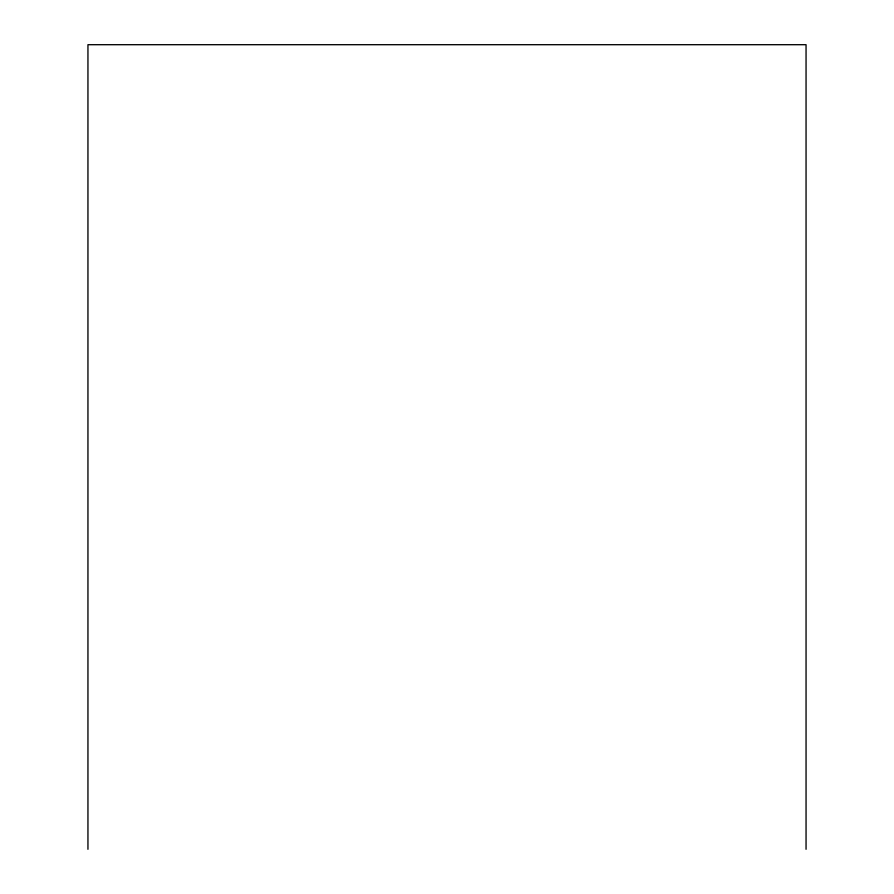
<?xml version="1.0" encoding="UTF-8"?>
<svg xmlns="http://www.w3.org/2000/svg" width="894" height="894" viewBox="0 0 894 894"><rect width="100%" height="100%" fill="white"/><g stroke="black" fill="none" stroke-linecap="round" stroke-linejoin="round"><path stroke-width="1.34" d="M806.053 849.3L806.053 44.7L87.947 44.7L87.947 849.3"/></g></svg>
